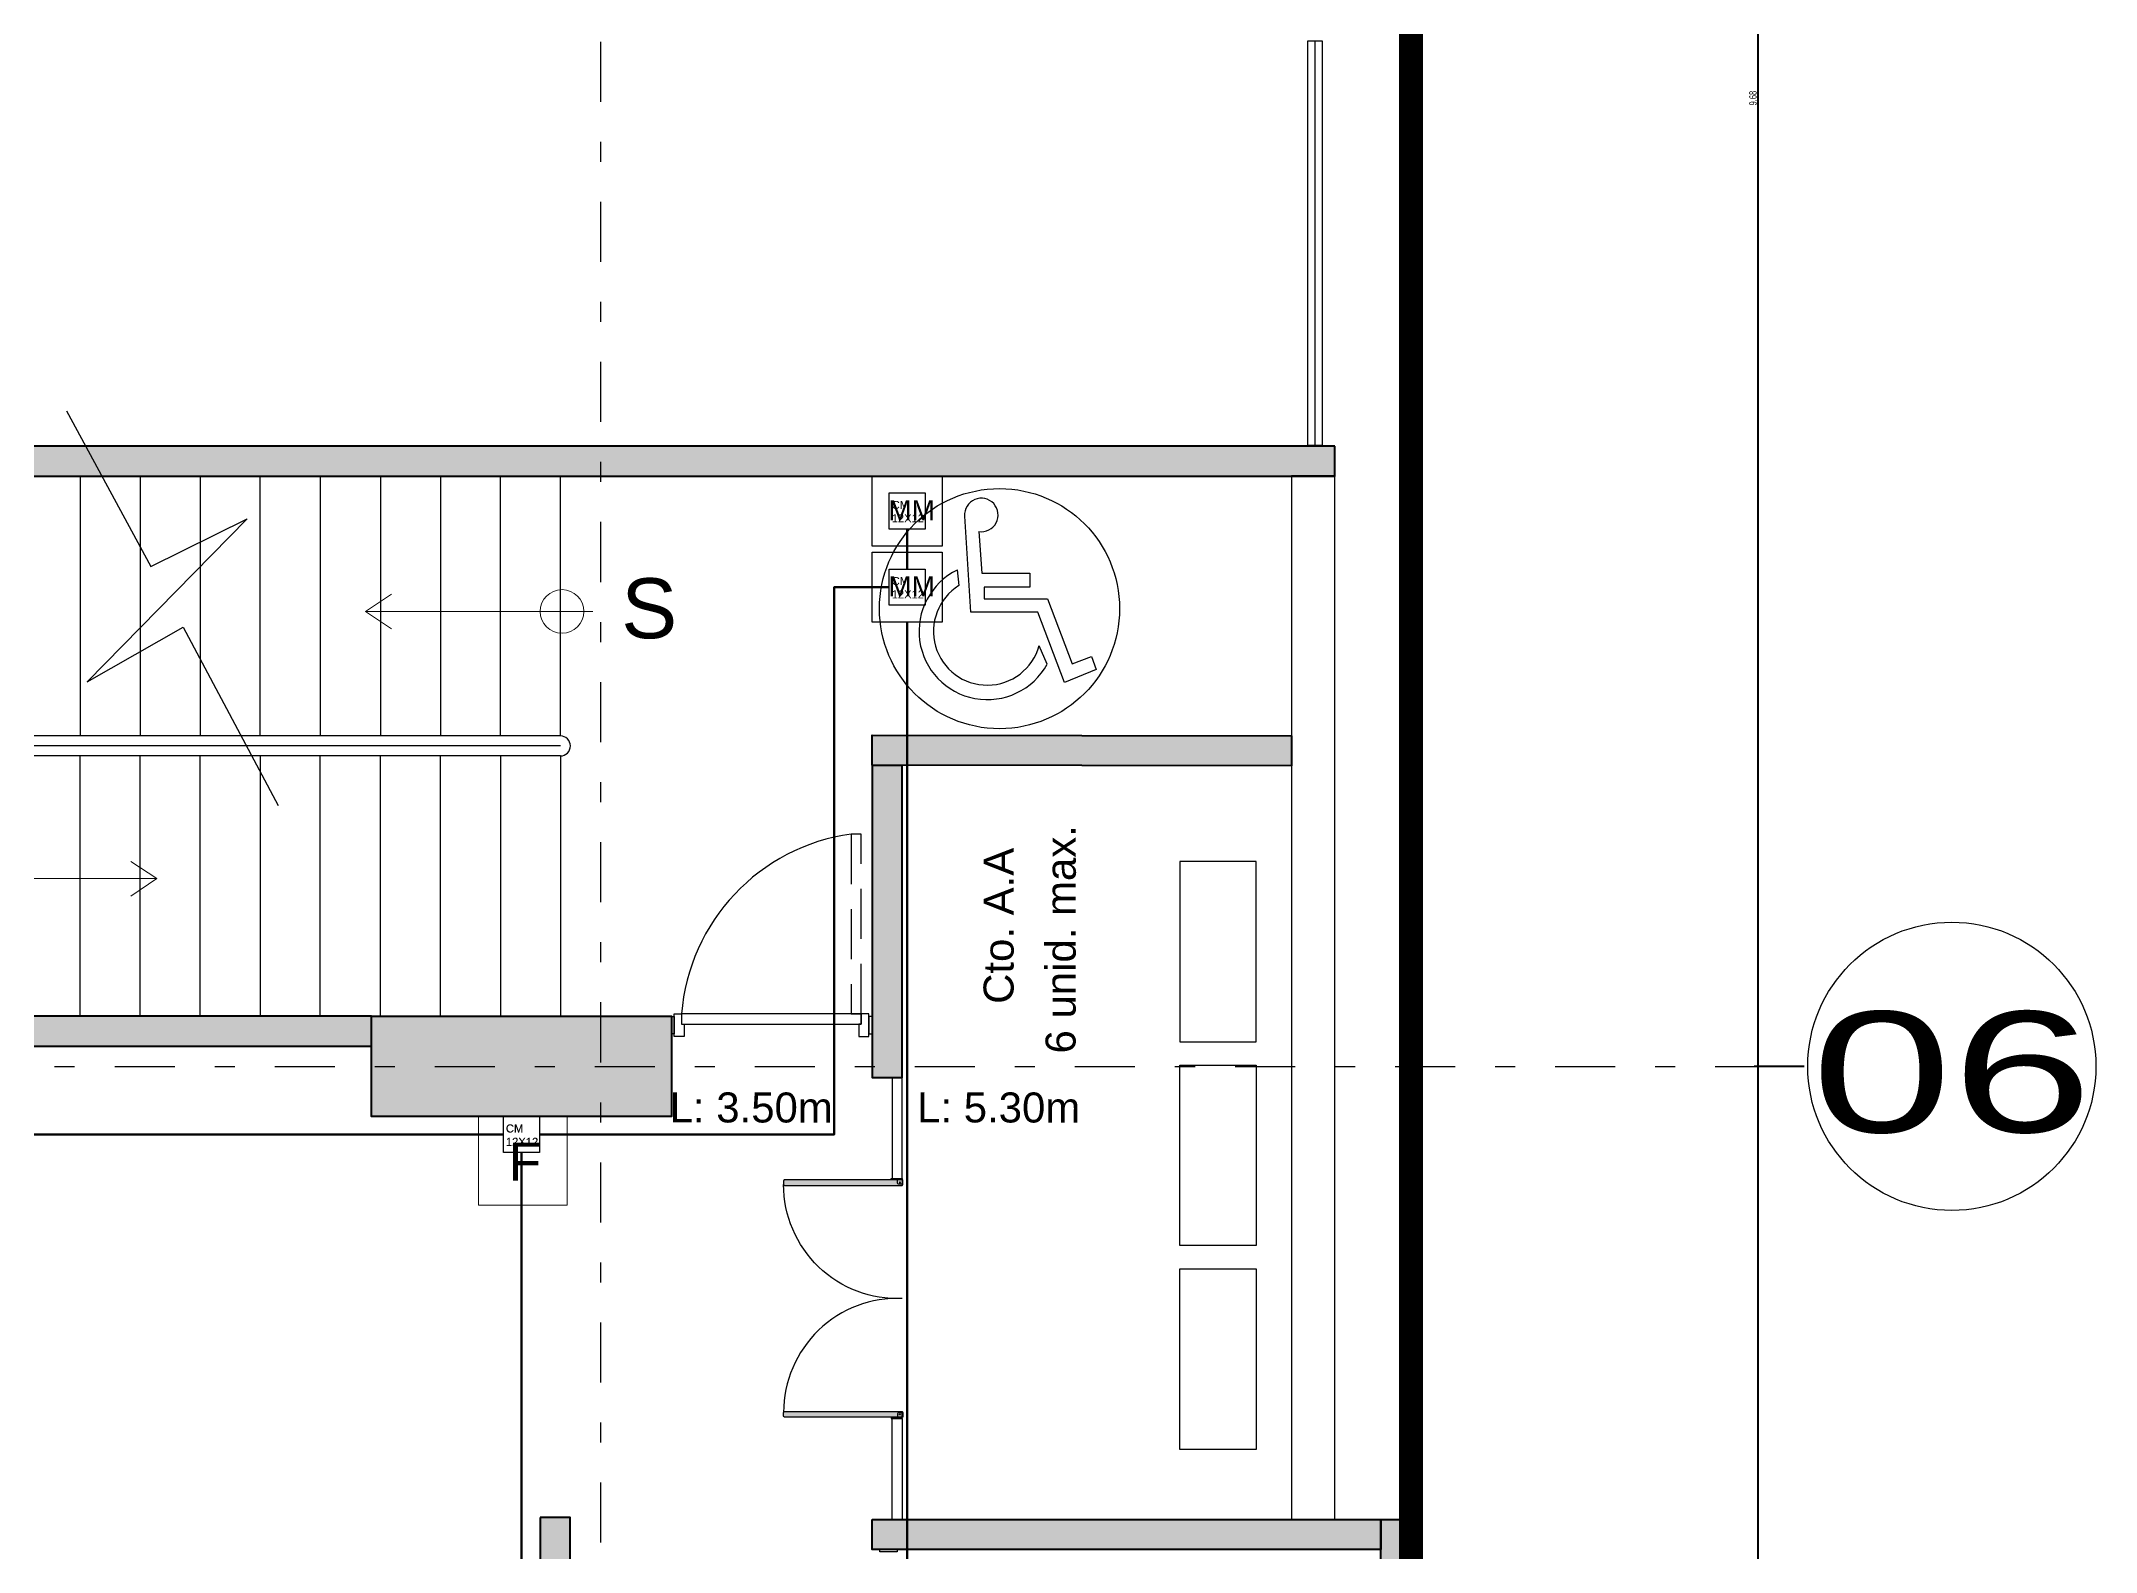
# Model space of a CAD drawing. Header units: millimetres. Extents: x 3781 to 4924, y 1639 to 1721.
# Drawn here: x 4683.96 to 4694.23, y 1656.1 to 1663.65 of the extents above; entities that cross this region are included whole.
import ezdxf
from ezdxf.enums import TextEntityAlignment as Align

# ---------------------------------------------------------------- set-up
doc = ezdxf.new("R2010")
doc.units = ezdxf.units.MM
for name, pattern in [('CENTER', [0.7, 0.3, -0.2, 0, -0.2]), ('HIDDEN', [0.375, 0.25, -0.125]), ('HIDDEN2', [0.1875, 0.125, -0.0625])]:
    doc.linetypes.add(name, pattern=pattern)
doc.layers.get('Defpoints').update_dxf_attribs({"color": 255})
for name, color, linetype in [('1amobla', 2, 'Continuous'), ('_ACHU3', 253, 'Continuous'), ('A-HATCH CONCRETO', 8, 'Continuous'), ('AMOBLAMIENTO', 1, 'Continuous'), ('AREA PARQUEO', 51, 'Continuous'), ('AS_GL DETECCION_PISO 1', 7, 'Continuous'), ('AS_GL DETECCION_PISO 2', 7, 'Continuous'), ('EJE-ESTRUCTURA', 1, 'CENTER'), ('F-2', 2, 'Continuous'), ('H-muro', 251, 'Continuous'), ('HACHTCOLUMNA', 250, 'Continuous'), ('JCA_COTAS', 1, 'Continuous'), ('JCA_PROYECCIONES', 1, 'HIDDEN2'), ('JCA_TEXTO1', 2, 'Continuous'), ('JCA_TEXTO2', 3, 'Continuous'), ('LINEA-1', 1, 'Continuous'), ('MUEBLE', 1, 'Continuous'), ('TEXTO 3', 3, 'Continuous')]:
    doc.layers.add(name, color=color, linetype=linetype)
doc.layers.add('DIM-25', color=1, linetype='Continuous', plot=False)
for name, color, linetype, lineweight in [('Estructura', 6, 'Continuous', 40), ('Muro', 4, 'Continuous', 40), ('TEXTOS', 7, 'Continuous', 20), ('Vidrio', 2, 'Continuous', 30)]:
    doc.layers.add(name, color=color, linetype=linetype, lineweight=lineweight)
doc.styles.add('Arial_400', font='arial.ttf')
doc.styles.add('ROMANS', font='arial.ttf', dxfattribs={"width": 0.7})
doc.styles.get("Standard").update_dxf_attribs({"font": 'arial.ttf'})
doc.styles.add('style2', font='arial.ttf', dxfattribs={"width": 1.5})
doc.dimstyles.new('1-10', dxfattribs={"dimscale": 10, "dimtxt": 0.0037, "dimasz": 0.001, "dimexe": 0.0018, "dimexo": 0.0018, "dimgap": 0.0005, "dimtad": 1, "dimzin": 4, "dimdsep": 46, "dimtxsty": 'ROMANS', "dimblk": 'ARCHTICK', "dimcen": 0.003, "dimdle": 0.0015, "dimclrd": 1, "dimclre": 1, "dimclrt": 4, "dimadec": 0, "dimazin": 0, "dimtfac": 1, "dimtix": 1, "dimtmove": 2, "dimatfit": 3, "dimldrblk": 'flecha', "dimfxl": 1, "dimtolj": 1, "dimtzin": 4, "dimarcsym": 0})

# ---------------------------------------------------------------- blocks, each defined once
blk = doc.blocks.new('_ArchTick')
at = {"color": 0, "linetype": 'ByBlock', "const_width": 0.15}
blk.add_lwpolyline([(-0.5, -0.5), (0.5, 0.5)], dxfattribs=at)
blk = doc.blocks.new('*D55')
at = {"layer": 'Defpoints', "color": 0, "transparency": 16777216}
for p in [(1145.333, -5993.999), (1145.083, -6003.674), (1145.333, -6003.674)]:
    blk.add_point(p, dxfattribs=at)
at = {"layer": 'JCA_COTAS', "color": 1, "lineweight": -2, "transparency": 16777216}
for p, q in [((1145.315, -5993.999), (1145.065, -5993.999)), ((1145.083, -5993.984), (1145.083, -6003.689)), ((1145.315, -6003.674), (1145.065, -6003.674))]:
    blk.add_line(p, q, dxfattribs=at)
at = {"layer": 'JCA_COTAS', "color": 1, "lineweight": -2, "transparency": 16777216, "xscale": 0.01, "yscale": 0.01, "zscale": 0.01}
for p, rotation in [((1145.083, -5993.999), 90), ((1145.083, -6003.674), 270)]:
    blk.add_blockref('_ArchTick', p, dxfattribs=dict(at, rotation=rotation))
at = {"layer": 'JCA_COTAS', "color": 4, "transparency": 16777216, "insert": (1145.059, -5998.836), "char_height": 0.037, "attachment_point": 5, "rotation": 90, "style": 'ROMANS'}
blk.add_mtext('\\A1;9.68', dxfattribs=at)
blk = doc.blocks.new('flecha')
at = {"layer": '_ACHU3', "linetype": 'Continuous', "lineweight": 0}
h = blk.add_hatch(color=255, dxfattribs=at)
h.dxf.hatch_style = 1
h.paths.add_polyline_path([(0, 0), (2.4, 0.4), (2.4, 0), (4, 0), (4, 0), (2.4, 0), (2.4, -0.4)])
at = {"layer": '_ACHU3', "linetype": 'Continuous', "lineweight": 0, "flags": 128}
blk.add_lwpolyline([(0, 0), (2.4, 0.4), (2.4, 0), (2.4, 0), (4, 0), (4, 0), (2.4, 0), (2.4, -0.4), (0, 0)], dxfattribs=at)
blk = doc.blocks.new('*D56')
at = {"layer": 'Defpoints', "color": 0, "transparency": 16777216}
for p in [(1145.333, -6003.674), (1145.083, -6011.699), (1145.333, -6011.699)]:
    blk.add_point(p, dxfattribs=at)
at = {"layer": 'JCA_COTAS', "color": 1, "lineweight": -2, "transparency": 16777216}
for p, q in [((1145.315, -6003.674), (1145.065, -6003.674)), ((1145.083, -6003.659), (1145.083, -6011.714)), ((1145.315, -6011.699), (1145.065, -6011.699))]:
    blk.add_line(p, q, dxfattribs=at)
at = {"layer": 'JCA_COTAS', "color": 1, "lineweight": -2, "transparency": 16777216, "xscale": 0.01, "yscale": 0.01, "zscale": 0.01}
for p, rotation in [((1145.083, -6003.674), 90), ((1145.083, -6011.699), 270)]:
    blk.add_blockref('_ArchTick', p, dxfattribs=dict(at, rotation=rotation))
at = {"layer": 'JCA_COTAS', "color": 4, "transparency": 16777216, "insert": (1145.059, -6007.686), "char_height": 0.037, "attachment_point": 5, "rotation": 90, "style": 'ROMANS'}
blk.add_mtext('\\A1;8.02', dxfattribs=at)
blk = doc.blocks.new('discap')
at = {"layer": 'TEXTO 3', "color": 0, "linetype": 'Continuous'}
for p, q in [((-179169, -277469), (-179154, -277610)), ((-178353, -278322), (-178426, -278155))]:
    blk.add_line(p, q, dxfattribs=at)
blk.add_lwpolyline([(-178974, -277120), (-178946, -277498), (-178511, -277498), (-178511, -277624), (-178926, -277624), (-178926, -277730), (-178352, -277730), (-178127, -278321), (-177953, -278254), (-177909, -278371), (-178198, -278488), (-178440, -277852), (-179047, -277852), (-179102, -276980)], dxfattribs=at)
for centre, radius, start, end in [((-178951, -276970), 152, 261.2603, 183.6697), ((-178897, -278025), 619, 116.0954, 331.345), ((-178897, -278025), 488, 121.7945, 344.571)]:
    blk.add_arc(centre, radius, start, end, dxfattribs=at)
blk = doc.blocks.new('PUERTA BAÑOS')
at = {"layer": 'AMOBLAMIENTO'}
h = blk.add_hatch(color=255, dxfattribs=at)
edge = h.paths.add_edge_path()
edge.add_line((-0.008, 0.002), (-0.008, -0.628))
edge.add_arc((-0.013, -0.628), 0.005, -90, 0, ccw=False)
edge.add_line((-0.013, -0.633), (-0.033, -0.633))
edge.add_arc((-0.033, -0.628), 0.005, 180, 270, ccw=False)
edge.add_line((-0.038, -0.628), (-0.038, -0.003))
edge.add_arc((-0.032, -0.003), 0.005, 90, 180, ccw=False)
edge.add_line((-0.033, 0.002), (-0.008, 0.002))
for p, q in [((0, 0), (-0.005, 0)), ((0, -0.06), (0, 0)), ((-0.03, -0.005), (-0.03, -0.02)), ((-0.005, 0), (-0.025, 0)), ((-0.025, -0.025), (-0.005, -0.025)), ((-0.005, -0.025), (-0.005, 0)), ((-0.005, 0), (-0.005, -0.06)), ((-0.005, -0.06), (0, -0.06))]:
    blk.add_line(p, q, dxfattribs=at)
blk.add_lwpolyline([(-0.008, 0.002), (-0.008, -0.628, -0.414214), (-0.013, -0.633), (-0.033, -0.633, -0.414214), (-0.038, -0.628), (-0.038, -0.003, -0.414214), (-0.033, 0.002)], format="xyb", close=True, dxfattribs=at)
blk.add_circle((-0.022, -0.013), 0.0025, dxfattribs=at)
at = {"layer": 'AMOBLAMIENTO', "ltscale": 0.1}
blk.add_arc((-0.034, -0.026), 0.607, 177.5483, 270.1437, dxfattribs=at)
at = {"layer": 'AMOBLAMIENTO'}
for centre, start, end in [((-0.025, -0.005), 90, 180), ((-0.025, -0.02), 180, 270)]:
    blk.add_arc(centre, 0.005, start, end, dxfattribs=at)
blk = doc.blocks.new('AS_Manual Pull Station _Addressable_')
at = {"color": 0, "linetype": 'Continuous', "lineweight": 15}
for p, q in [((-0.1554, 0.1504), (0.1402, 0.1504)), ((-0.1554, -0.1453), (-0.1554, 0.1504)), ((0.1402, 0.1504), (0.1402, -0.1453)), ((0.1402, -0.1453), (-0.1554, -0.1453))]:
    blk.add_line(p, q, dxfattribs=at)
at = {"color": 0, "linetype": 'Continuous', "lineweight": 15, "style": 'Arial_400'}
blk.add_text('F', height=0.127, dxfattribs=at).set_placement((0, 0), align=Align.MIDDLE_CENTER)
blk = doc.blocks.new('Caja metalica de 12')
at = {"layer": '1amobla', "linetype": 'Continuous', "ltscale": 0.3}
blk.add_lwpolyline([(-1069.691, -2855.357), (-1069.511, -2855.357), (-1069.511, -2855.537), (-1069.691, -2855.537), (-1069.691, -2855.357)], dxfattribs=at)
at = {"layer": '1amobla', "color": 7, "linetype": 'Continuous', "ltscale": 0.3, "insert": (-1069.679, -2855.397), "char_height": 0.04, "width": 0.07916, "attachment_point": 1}
blk.add_mtext('CM 12X12', dxfattribs=at)
blk = doc.blocks.new('Est etapa 3 torre')
at = {"layer": 'HACHTCOLUMNA'}
h = blk.add_hatch(color=256, dxfattribs=at)
h.paths.add_polyline_path([(1123.55, -5959.124), (1123.05, -5959.124), (1123.05, -5957.624), (1123.55, -5957.624)])
h.paths.add_polyline_path([(1116.05, -5959.124), (1115.55, -5959.124), (1115.55, -5957.624), (1116.05, -5957.624)])
h.paths.add_polyline_path([(1139.548, -5959.124), (1139.048, -5959.124), (1139.048, -5957.624), (1139.548, -5957.624)])
h.paths.add_polyline_path([(1132.05, -5959.124), (1131.55, -5959.124), (1131.55, -5957.624), (1132.05, -5957.624)])
h.paths.add_polyline_path([(1140.048, -5967.649), (1140.048, -5968.149), (1138.548, -5968.149), (1138.548, -5967.649)])
h.paths.add_polyline_path([(1124.05, -5967.649), (1124.05, -5968.149), (1122.55, -5968.149), (1122.55, -5967.649)])
h.paths.add_polyline_path([(1131.05, -5967.649), (1131.05, -5968.149), (1132.55, -5968.149), (1132.55, -5967.649)])
h.paths.add_polyline_path([(1115.05, -5967.649), (1115.05, -5968.149), (1116.55, -5968.149), (1116.55, -5967.649)])
h.paths.add_polyline_path([(1140.048, -5975.649), (1140.048, -5976.149), (1138.548, -5976.149), (1138.548, -5975.649)])
h.paths.add_polyline_path([(1124.05, -5975.649), (1124.05, -5976.149), (1122.55, -5976.149), (1122.55, -5975.649)])
h.paths.add_polyline_path([(1131.05, -5975.649), (1131.05, -5976.149), (1132.55, -5976.149), (1132.55, -5975.649)])
h.paths.add_polyline_path([(1115.05, -5975.649), (1115.05, -5976.149), (1116.55, -5976.149), (1116.55, -5975.649)])
h.paths.add_polyline_path([(1140.048, -5985.749), (1140.048, -5986.249), (1138.548, -5986.249), (1138.548, -5985.749)])
h.paths.add_polyline_path([(1124.05, -5985.749), (1124.05, -5986.249), (1122.55, -5986.249), (1122.55, -5985.749)])
h.paths.add_polyline_path([(1131.05, -5985.749), (1131.05, -5986.249), (1132.55, -5986.249), (1132.55, -5985.749)])
h.paths.add_polyline_path([(1115.05, -5985.749), (1115.05, -5986.249), (1116.55, -5986.249), (1116.55, -5985.749)])
h.paths.add_polyline_path([(1140.048, -5993.749), (1140.048, -5994.249), (1138.548, -5994.249), (1138.548, -5993.749)])
h.paths.add_polyline_path([(1124.05, -5993.749), (1124.05, -5994.249), (1122.55, -5994.249), (1122.55, -5993.749)])
h.paths.add_polyline_path([(1131.05, -5993.749), (1131.05, -5994.249), (1132.55, -5994.249), (1132.55, -5993.749)])
h.paths.add_polyline_path([(1115.05, -5993.749), (1115.05, -5994.249), (1116.55, -5994.249), (1116.55, -5993.749)])
h.paths.add_polyline_path([(1132.05, -6003.426), (1131.55, -6003.426), (1131.55, -6004.922), (1132.05, -6004.922)])
h.paths.add_polyline_path([(1138.153, -6003.424), (1139.653, -6003.424), (1139.653, -6003.924), (1138.153, -6003.924)])
h.paths.add_polyline_path([(1116.05, -6004.924), (1116.05, -6003.424), (1115.55, -6003.424), (1115.55, -6004.924)])
h.paths.add_polyline_path([(1123.55, -6004.924), (1123.55, -6003.424), (1123.05, -6003.424), (1123.05, -6004.924)])
h.paths.add_polyline_path([(1139.048, -6011.949), (1139.048, -6009.549), (1139.548, -6009.549), (1139.548, -6011.949)])
h.paths.add_polyline_path([(1131.55, -6009.549), (1131.55, -6011.949), (1132.05, -6011.949), (1132.05, -6009.549)])
h.paths.add_polyline_path([(1123.05, -6009.549), (1123.05, -6011.949), (1123.55, -6011.949), (1123.55, -6009.549)])
h.paths.add_polyline_path([(1116.05, -6009.549), (1116.05, -6011.949), (1115.55, -6011.949), (1115.55, -6009.549)])
at = {"layer": 'EJE-ESTRUCTURA'}
for p, q in [((1139.298, -5955.354), (1139.298, -6014.914)), ((1139.298, -5955.354), (1139.298, -6014.914)), ((1113.67, -6003.674), (1145.333, -6003.674))]:
    blk.add_line(p, q, dxfattribs=at)
at = {"layer": 'Estructura'}
blk.add_lwpolyline([(1138.153, -6003.424), (1139.653, -6003.424), (1139.653, -6003.924), (1138.153, -6003.924)], close=True, dxfattribs=at)
at = {"layer": 'JCA_TEXTO1', "linetype": 'Continuous'}
blk.add_circle((1146.053, -6003.674), 0.72, dxfattribs=at)
at = {"layer": 'JCA_TEXTO2', "style": 'style2', "width": 1.5}
blk.add_text('06', height=0.6031, rotation=0.0293, dxfattribs=at).set_placement((1145.351, -6004.004))
at = {"layer": 'JCA_COTAS'}
for base, p1, p2, picture, middle in [((1145.08334, -6003.67384), (1145.33317, -5993.99883), (1145.33317, -6003.67384), '*D55', (1145.05945, -5998.83634)), ((1145.083339, -6011.698837), (1145.333175, -6003.673839), (1145.333175, -6011.698837), '*D56', (1145.059447, -6007.686338))]:
    dim = blk.add_linear_dim(base=base, p1=p1, p2=p2, angle=90, dimstyle='1-10', dxfattribs=at)
    dim.commit()
    dim.dimension.update_dxf_attribs({"geometry": picture, "text_midpoint": middle})

msp = doc.modelspace()

# ---------------------------------------------------------------- hatches: boundary and pattern name
at = {"layer": 'A-HATCH CONCRETO', "ltscale": 0.03}
h = msp.add_hatch(color=256, dxfattribs=at)
h.dxf.hatch_style = 1
h.paths.add_polyline_path([(4671.011, 1658.778), (4671.011, 1658.628), (4671.359, 1658.628), (4671.359, 1658.778)])
h.paths.add_polyline_path([(4671.359, 1658.778), (4671.509, 1658.778), (4671.509, 1657.427), (4671.359, 1657.427)])
h.paths.add_polyline_path([(4674.07, 1657.277), (4674.07, 1657.427), (4671.011, 1657.427), (4671.011, 1657.277)])
h.paths.add_polyline_path([(4670.661, 1652.653), (4670.661, 1657.278), (4670.511, 1657.278), (4670.511, 1653.018), (4670.511, 1652.653)])
h.paths.add_polyline_path([(4674.07, 1654.102), (4673.92, 1654.102), (4673.92, 1657.277), (4674.07, 1657.277)])
h.paths.add_polyline_path([(4672.67, 1654.252), (4672.67, 1652.563), (4673.02, 1652.563), (4673.02, 1652.713), (4672.821, 1652.713), (4672.82, 1654.252)])
h.paths.add_polyline_path([(4674.07, 1652.713), (4673.92, 1652.713), (4673.92, 1652.063), (4674.07, 1652.063)])
h.paths.add_polyline_path([(4673.92, 1652.563), (4673.92, 1652.563), (4673.92, 1652.713), (4673.92, 1652.713)], flags=16)
h.paths.add_polyline_path([(4670.511, 1650.218), (4674.07, 1650.218), (4674.07, 1650.368), (4671.011, 1650.368), (4671.011, 1650.253), (4670.511, 1650.253)])
h.paths.add_polyline_path([(4673.92, 1650.863), (4673.92, 1650.368), (4674.07, 1650.368), (4674.07, 1650.863)])
h.paths.add_polyline_path([(4677.386, 1652.713), (4677.386, 1652.563), (4676.82, 1652.563), (4676.82, 1650.198), (4676.67, 1650.198), (4676.67, 1652.713)])
h.paths.add_polyline_path([(4679.938, 1652.713), (4679.938, 1652.563), (4679.511, 1652.563), (4679.511, 1652.653), (4679.011, 1652.653), (4679.011, 1652.563), (4678.586, 1652.563), (4678.586, 1652.713)])
h.paths.add_polyline_path([(4676.82, 1650.198), (4683.862, 1650.198), (4683.862, 1650.351), (4676.82, 1650.351)])
h.paths.add_polyline_path([(4682.138, 1652.713), (4682.138, 1652.563), (4681.138, 1652.563), (4681.138, 1652.713)])
h.paths.add_polyline_path([(4681.563, 1650.351), (4681.713, 1650.351), (4681.713, 1652.563), (4681.563, 1652.563), (4681.563, 1652.565), (4681.563, 1650.351), (4681.563, 1650.351)])
h.paths.add_polyline_path([(4683.338, 1652.713), (4683.338, 1652.563), (4683.862, 1652.563), (4683.862, 1650.198), (4684.012, 1650.198), (4684.012, 1652.713)])
h.paths.add_polyline_path([(4687.008, 1650.353), (4690.809, 1650.353), (4690.809, 1650.203), (4687.008, 1650.203)])
h.paths.add_polyline_path([(4686.458, 1650.203), (4686.458, 1652.653), (4686.508, 1652.653), (4686.508, 1650.253), (4687.008, 1650.253), (4687.008, 1650.203)])
h.paths.add_polyline_path([(4690.244, 1651.857), (4690.244, 1650.353), (4690.094, 1650.353), (4690.094, 1651.857)])
h.paths.add_polyline_path([(4690.244, 1651.857), (4690.659, 1651.857), (4690.659, 1651.707), (4690.244, 1651.706)])
h.paths.add_polyline_path([(4690.809, 1651.857), (4690.81, 1650.353), (4690.659, 1650.353), (4690.659, 1651.857)])
h.paths.add_polyline_path([(4687.508, 1654.172), (4690.659, 1654.172), (4690.659, 1654.022), (4687.508, 1654.022)])
h.paths.add_polyline_path([(4688.117, 1655.112), (4688.117, 1654.172), (4688.267, 1654.172), (4688.267, 1655.112)])
h.paths.add_polyline_path([(4686.457, 1656.274), (4686.458, 1652.653), (4686.608, 1652.653), (4686.607, 1656.274)])
h.paths.add_polyline_path([(4686.608, 1654.172), (4686.608, 1654.172), (4686.608, 1654.022), (4686.608, 1654.022)], flags=17)
h.paths.add_polyline_path([(4688.117, 1656.264), (4690.659, 1656.264), (4690.659, 1656.114), (4688.117, 1656.114)])
h.paths.add_polyline_path([(4690.809, 1656.264), (4690.81, 1655.061), (4690.659, 1655.061), (4690.659, 1656.264)])
h.paths.add_polyline_path([(4688.117, 1660.031), (4688.117, 1658.472), (4688.267, 1658.472), (4688.267, 1660.031)])
h.paths.add_polyline_path([(4690.212, 1660.029), (4688.117, 1660.033), (4688.117, 1660.183), (4690.213, 1660.179)])
h.paths.add_polyline_path([(4690.429, 1661.627), (4681.962, 1661.627), (4681.962, 1661.477), (4690.429, 1661.477)])
h.paths.add_polyline_path([(4681.962, 1658.777), (4681.962, 1661.477), (4682.112, 1661.477), (4682.112, 1658.777)])
h = msp.add_hatch(color=256, dxfattribs=at)
h.dxf.hatch_style = 1
h.paths.add_polyline_path([(4685.613, 1658.779), (4681.962, 1658.778), (4681.962, 1658.628), (4685.613, 1658.629)])
h.paths.add_polyline_path([(4680.311, 1657.276), (4680.311, 1657.426), (4680.875, 1657.427), (4680.875, 1657.277)])
h.paths.add_polyline_path([(4681.675, 1657.276), (4681.675, 1657.426), (4682.328, 1657.426), (4682.328, 1657.276)])
h.paths.add_polyline_path([(4683.762, 1657.276), (4683.762, 1657.426), (4683.128, 1657.426), (4683.128, 1657.276)])
h.paths.add_polyline_path([(4683.912, 1656.264), (4683.762, 1656.264), (4683.762, 1657.589), (4683.912, 1657.589)])
h.paths.add_polyline_path([(4676.67, 1656.264), (4683.912, 1656.264), (4683.912, 1656.114), (4676.67, 1656.114)])
h.paths.add_polyline_path([(4682.263, 1656.265), (4682.113, 1656.265), (4682.113, 1657.276), (4682.263, 1657.276)])
h.paths.add_polyline_path([(4680.614, 1656.265), (4680.464, 1656.265), (4680.464, 1657.276), (4680.614, 1657.276)])
h.paths.add_polyline_path([(4676.67, 1656.264), (4676.67, 1657.277), (4676.82, 1657.277), (4676.82, 1656.264)])
h.paths.add_polyline_path([(4676.67, 1657.276), (4676.67, 1657.426), (4679.011, 1657.427), (4679.011, 1657.277)])

# ---------------------------------------------------------------- linework, layer by layer
at = {"layer": '1amobla', "color": 6, "linetype": 'Continuous', "ltscale": 0.3}
for points in [[(4688.117, 1661.478), (4688.467, 1661.478), (4688.467, 1661.128), (4688.117, 1661.128), (4688.117, 1661.478)], [(4688.117, 1661.098), (4688.467, 1661.098), (4688.467, 1660.748), (4688.117, 1660.748), (4688.117, 1661.098)]]:
    msp.add_lwpolyline(points, dxfattribs=at)
at = {"layer": '1amobla', "color": 7, "linetype": 'Continuous', "ltscale": 0.3, "true_color": 0xffffff}
for points in [[(4688.202, 1661.393), (4688.382, 1661.393), (4688.382, 1661.213), (4688.202, 1661.213), (4688.202, 1661.393)], [(4688.202, 1661.393), (4688.382, 1661.393), (4688.382, 1661.213), (4688.202, 1661.213), (4688.202, 1661.393)], [(4688.202, 1661.013), (4688.382, 1661.013), (4688.382, 1660.833), (4688.202, 1660.833), (4688.202, 1661.013)], [(4688.202, 1661.013), (4688.382, 1661.013), (4688.382, 1660.833), (4688.202, 1660.833), (4688.202, 1661.013)], [(4686.273, 1658.278), (4686.453, 1658.278), (4686.453, 1658.098), (4686.273, 1658.098), (4686.273, 1658.278)], [(4686.273, 1658.278), (4686.453, 1658.278), (4686.453, 1658.098), (4686.273, 1658.098), (4686.273, 1658.278)], [(4686.273, 1658.278), (4686.453, 1658.278), (4686.453, 1658.098), (4686.273, 1658.098), (4686.273, 1658.278)], [(4686.273, 1658.278), (4686.453, 1658.278), (4686.453, 1658.098), (4686.273, 1658.098), (4686.273, 1658.278)], [(4686.273, 1658.278), (4686.453, 1658.278), (4686.453, 1658.098), (4686.273, 1658.098), (4686.273, 1658.278)], [(4686.273, 1658.278), (4686.453, 1658.278), (4686.453, 1658.098), (4686.273, 1658.098), (4686.273, 1658.278)], [(4686.273, 1658.278), (4686.453, 1658.278), (4686.453, 1658.098), (4686.273, 1658.098), (4686.273, 1658.278)]]:
    msp.add_lwpolyline(points, dxfattribs=at)
at = {"layer": 'AREA PARQUEO', "color": 2}
for p, q in [((4684.158, 1661.478), (4684.158, 1660.179)), ((4684.458, 1661.478), (4684.458, 1660.179)), ((4684.758, 1661.478), (4684.758, 1660.179)), ((4685.058, 1660.179), (4685.058, 1661.478)), ((4685.358, 1661.478), (4685.358, 1660.179)), ((4685.658, 1661.478), (4685.658, 1660.179)), ((4685.958, 1661.478), (4685.958, 1660.179)), ((4686.258, 1660.179), (4686.258, 1661.479)), ((4686.558, 1660.179), (4686.558, 1661.478)), ((4686.558, 1660.179), (4683.558, 1660.179)), ((4686.558, 1660.129), (4683.558, 1660.129)), ((4686.558, 1660.079), (4683.558, 1660.079)), ((4684.158, 1658.779), (4684.158, 1660.079)), ((4684.458, 1658.779), (4684.458, 1660.079)), ((4684.758, 1658.779), (4684.758, 1660.079)), ((4685.058, 1660.079), (4685.058, 1658.779)), ((4685.358, 1658.779), (4685.358, 1660.079)), ((4685.658, 1658.779), (4685.658, 1660.079)), ((4685.958, 1658.779), (4685.958, 1660.079)), ((4686.258, 1660.079), (4686.259, 1658.778)), ((4686.558, 1660.079), (4686.558, 1658.779))]:
    msp.add_line(p, q, dxfattribs=at)
msp.add_arc((4686.558, 1660.129), 0.05, 270, 90, dxfattribs=at)
at = {"layer": 'AS_GL DETECCION_PISO 2', "color": 5, "linetype": 'Continuous', "lineweight": 50}
for p, q in [((4688.292, 1661.013), (4688.292, 1661.213)), ((4686.273, 1658.188), (4681.6, 1658.188)), ((4686.273, 1658.187), (4681.6, 1658.187))]:
    msp.add_line(p, q, dxfattribs=at)
for points in [[(4686.453, 1658.188), (4687.927, 1658.188), (4687.927, 1660.923), (4688.202, 1660.923)], [(4689.368, 1655.143), (4688.292, 1655.143), (4688.292, 1660.748)]]:
    msp.add_lwpolyline(points, dxfattribs=at)
at = {"layer": 'AS_GL DETECCION_PISO 2', "color": 5, "linetype": 'Continuous', "lineweight": 50, "elevation": 1207.545}
msp.add_lwpolyline([(4682.113, 1656.025), (4686.363, 1656.025), (4686.363, 1658.098)], dxfattribs=at)
at = {"layer": 'Defpoints', "ltscale": 5, "const_width": 0.12}
msp.add_lwpolyline([(4659.217, 1704.578), (4690.809, 1704.578), (4690.809, 1650.103), (4659.217, 1650.103)], close=True, dxfattribs=at)
at = {"layer": 'DIM-25'}
msp.add_arc((4688.147, 1658.711), 0.987, 97.8945, 175.4314, dxfattribs=at)
at = {"layer": 'F-2'}
for points in [[(4687.113, 1658.777), (4687.126, 1658.777), (4687.126, 1658.69), (4687.113, 1658.69)], [(4687.176, 1658.739), (4687.176, 1658.677), (4687.126, 1658.677), (4687.126, 1658.79), (4687.164, 1658.79), (4687.164, 1658.739), (4687.176, 1658.739)], [(4688.05, 1658.739), (4688.05, 1658.677), (4688.1, 1658.677), (4688.1, 1658.79), (4688.062, 1658.79), (4688.062, 1658.739), (4688.05, 1658.739)], [(4688.113, 1658.777), (4688.1, 1658.777), (4688.1, 1658.69), (4688.113, 1658.69)], [(4688.242, 1656.114), (4688.242, 1656.102), (4688.155, 1656.102), (4688.155, 1656.114)]]:
    msp.add_lwpolyline(points, dxfattribs=at)
msp.add_lwpolyline([(4688.062, 1658.739), (4688.062, 1658.79), (4687.164, 1658.79), (4687.164, 1658.739)], close=True, dxfattribs=at)
at = {"layer": 'H-muro', "color": 252}
msp.add_circle((4688.753, 1660.815), 0.6, dxfattribs=at)
at = {"layer": 'JCA_PROYECCIONES'}
msp.add_line((4690.809, 1704.503), (4690.809, 1651.857), dxfattribs=at)
at = {"layer": 'LINEA-1'}
msp.add_lwpolyline([(4684.089, 1661.804), (4684.511, 1661.025), (4684.992, 1661.264), (4684.193, 1660.45), (4684.672, 1660.723), (4685.147, 1659.831)], dxfattribs=at)
at = {"layer": 'MUEBLE', "color": 1, "linetype": 'HIDDEN'}
msp.add_lwpolyline([(4688.012, 1658.79), (4688.062, 1658.79), (4688.062, 1659.688), (4688.012, 1659.688)], close=True, dxfattribs=at)
at = {"layer": 'Muro'}
for points in [[(4690.429, 1661.627), (4681.962, 1661.627), (4681.962, 1661.477), (4690.429, 1661.477)], [(4690.212, 1660.029), (4688.117, 1660.033), (4688.117, 1660.183), (4690.213, 1660.179)], [(4688.117, 1660.031), (4688.117, 1658.472), (4688.267, 1658.472), (4688.267, 1660.031)], [(4685.613, 1658.779), (4681.962, 1658.778), (4681.962, 1658.628), (4685.613, 1658.629)], [(4686.457, 1656.274), (4686.458, 1652.653), (4686.608, 1652.653), (4686.607, 1656.274)], [(4688.117, 1656.264), (4690.659, 1656.264), (4690.659, 1656.114), (4688.117, 1656.114)], [(4690.809, 1656.264), (4690.81, 1655.061), (4690.659, 1655.061), (4690.659, 1656.264)]]:
    msp.add_lwpolyline(points, close=True, dxfattribs=at)
at = {"layer": 'TEXTOS'}
for points in [[(4686.72, 1660.801), (4685.583, 1660.801), (4685.713, 1660.887)], [(4686.72, 1660.801), (4685.583, 1660.801), (4685.713, 1660.714)], [(4683.404, 1659.466), (4684.541, 1659.466), (4684.411, 1659.552)], [(4683.404, 1659.466), (4684.541, 1659.466), (4684.411, 1659.379)]]:
    msp.add_lwpolyline(points, dxfattribs=at)
msp.add_circle((4686.566, 1660.801), 0.109, dxfattribs=at)
at = {"layer": 'Vidrio'}
for points in [[(4690.367, 1661.632), (4690.367, 1663.651), (4690.292, 1663.651), (4690.292, 1661.632)], [(4690.33, 1661.632), (4690.33, 1663.651), (4690.292, 1663.651), (4690.292, 1661.632)], [(4690.212, 1656.264), (4690.429, 1656.264), (4690.429, 1661.478), (4690.212, 1661.478)], [(4689.655, 1658.65), (4690.036, 1658.65), (4690.036, 1659.552), (4689.655, 1659.552)], [(4688.267, 1658.472), (4688.217, 1658.472), (4688.217, 1657.968), (4688.267, 1657.968)], [(4689.655, 1658.534), (4690.036, 1658.534), (4690.036, 1657.632), (4689.655, 1657.632)], [(4689.655, 1657.516), (4690.036, 1657.516), (4690.036, 1656.614), (4689.655, 1656.614)], [(4688.267, 1656.264), (4688.217, 1656.264), (4688.217, 1656.768), (4688.267, 1656.768)]]:
    msp.add_lwpolyline(points, close=True, dxfattribs=at)

# ---------------------------------------------------------------- block references
at = {"layer": '1amobla', "color": 7, "linetype": 'Continuous', "true_color": 0xffffff}
for p in [(5757.893, 4516.75), (5757.893, 4516.37), (5755.964, 4513.634)]:
    msp.add_blockref('Caja metalica de 12', p, dxfattribs=at)
at = {"layer": 'AMOBLAMIENTO', "linetype": 'HIDDEN', "ltscale": 0.0003, "yscale": 0.9370246659485616, "zscale": 0.9370246659485616}
for p, xscale, rotation in [((4688.267, 1657.968), -0.9370246659485616, 269.9996933002926), ((4688.267, 1656.768), 0.9370246659485616, 270.0003066997074)]:
    msp.add_blockref('PUERTA BAÑOS', p, dxfattribs=dict(at, xscale=xscale, rotation=rotation))
at = {"layer": 'AS_GL DETECCION_PISO 1', "color": 6, "linetype": 'Continuous', "xscale": 1.5, "yscale": 1.5, "zscale": 1.5}
msp.add_blockref('AS_Manual Pull Station _Addressable_', (4686.381, 1658.052), dxfattribs=at)
at = {"layer": 'H-muro', "color": 252, "xscale": 0.0005512069662100001, "yscale": 0.0005512069662100001, "zscale": 0.0005512069662100001}
msp.add_blockref('discap', (4787.301, 1813.951), dxfattribs=at)
at = {"layer": 'Muro'}
msp.add_blockref('Est etapa 3 torre', (3547.46, 7662.202), dxfattribs=at)

# ---------------------------------------------------------------- texts
at = {"layer": '1amobla', "color": 6, "linetype": 'Continuous', "ltscale": 0.3, "char_height": 0.1, "width": 0.07916, "attachment_point": 1}
for insert in [(4688.197, 1661.357), (4688.197, 1660.977)]:
    msp.add_mtext('MM', dxfattribs=dict(at, insert=insert))
at = {"layer": '1amobla', "color": 7, "linetype": 'Continuous', "ltscale": 0.3, "true_color": 0xffffff, "char_height": 0.04, "width": 0.07916, "attachment_point": 1}
for insert in [(4688.214, 1661.353), (4688.214, 1660.973), (4686.286, 1658.238), (4686.286, 1658.238), (4686.286, 1658.238), (4686.286, 1658.238), (4686.286, 1658.238)]:
    msp.add_mtext('CM 12X12', dxfattribs=dict(at, insert=insert))
at = {"layer": 'TEXTOS'}
for s, height, rotation, p in [('S', 0.3, 359.9331, (4686.862, 1660.667)), ('6 unid. max.', 0.15, 89.9331, (4689.133, 1658.592)), ('Cto. A.A', 0.15, 89.9331, (4688.823, 1658.84)), ('L: 3.50m', 0.15, 359.9331, (4687.104, 1658.248, 1207.545)), ('L: 5.30m', 0.15, 359.9331, (4688.341, 1658.248, 1207.545))]:
    msp.add_text(s, height=height, rotation=rotation, dxfattribs=at).set_placement(p)

doc.saveas('drawing.dxf')
